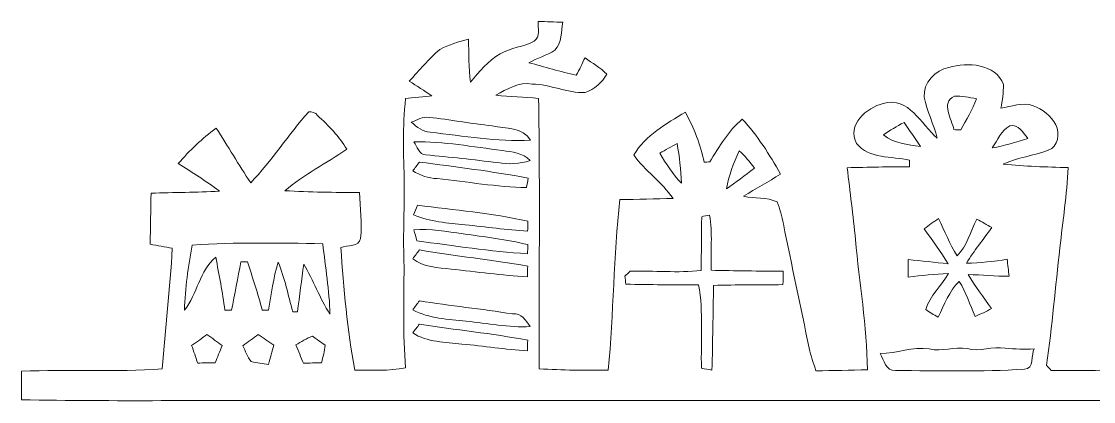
# Model space of a CAD drawing. Header units: centimetres. Extents: x -16.3 to 16.3, y -2.9 to 2.9.
# Drawn here: x -16.34 to 0, y -2.9 to 2.89 of the extents above; entities that cross this region are included whole.
import ezdxf

# ---------------------------------------------------------------- set-up
doc = ezdxf.new("R2010")
doc.units = ezdxf.units.CM
doc.header["$MEASUREMENT"] = 0
doc.layers.add('Layer 1', color=7, linetype='Continuous')

msp = doc.modelspace()

# ---------------------------------------------------------------- linework, layer by layer
at = {"layer": 'Layer 1', "color": 251, "lineweight": 9}
for points, knots in [([(-8.46419, 2.89148), (-8.33966, 2.88689), (-8.21478, 2.88371), (-8.0899, 2.87948), (-8.0899, 2.87948), (-8.11741, 2.73872), (-8.10013, 2.56304), (-8.21231, 2.45297), (-8.21231, 2.45297), (-8.33684, 2.37536), (-8.4783, 2.32844), (-8.60848, 2.26177), (-8.60848, 2.26177), (-8.36718, 2.19827), (-8.12835, 2.12489), (-7.88423, 2.07162), (-7.88423, 2.07162), (-7.83801, 2.15946), (-7.79356, 2.24801), (-7.75193, 2.33797), (-7.75193, 2.33797), (-7.64363, 2.25224), (-7.51663, 2.18945), (-7.42032, 2.08961), (-7.42032, 2.08961), (-7.493, 1.96226), (-7.60553, 1.85149), (-7.74841, 1.80774), (-7.74841, 1.80774), (-8.02604, 1.79716), (-8.28075, 1.93227), (-8.55662, 1.93686), (-8.55662, 1.93686), (-8.76264, 1.97531), (-8.94115, 1.85995), (-9.11119, 1.76541), (-9.11119, 1.76541), (-8.89458, 1.74777), (-8.67727, 1.73401), (-8.46031, 1.71884), (-8.46031, 1.71884), (-8.43456, 0.34442), (-8.45643, -1.03035), (-8.44832, -2.40478), (-8.44832, -2.40478), (-8.09942, -2.42665), (-7.74947, -2.43124), (-7.39986, -2.42489), (-7.39986, -2.42489), (-7.31096, -1.56023), (-7.32049, -0.68851), (-7.21924, 0.17509), (-7.21924, 0.17509), (-6.94937, 0.17967), (-6.67949, 0.18355), (-6.40962, 0.19308), (-6.40962, 0.19308), (-6.5786, 0.44179), (-6.83718, 0.61253), (-7.00969, 0.8556), (-7.00969, 0.8556), (-6.83118, 1.15652), (-6.51122, 1.33079), (-6.22158, 1.50859), (-6.22158, 1.50859), (-6.09176, 1.2687), (-5.99298, 1.01293), (-5.93548, 0.74588), (-5.93548, 0.74588), (-5.91396, 0.74694), (-5.87128, 0.74906), (-5.84976, 0.75012), (-5.84976, 0.75012), (-5.70618, 0.98189), (-5.56648, 1.22495), (-5.35481, 1.4017), (-5.35481, 1.4017), (-5.12268, 1.15052), (-4.93853, 0.86053), (-4.77061, 0.5635), (-4.77061, 0.5635), (-4.95652, 0.44743), (-5.14985, 0.34407), (-5.33364, 0.22483), (-5.33364, 0.22483), (-5.16819, 0.18638), (-4.97945, 0.21707), (-4.82353, 0.1391), (-4.82353, 0.1391), (-4.77661, 0.03327), (-4.75509, -0.08315), (-4.72792, -0.19568), (-4.72792, -0.19568), (-4.59916, -0.82786), (-4.46581, -1.45933), (-4.33422, -2.09116), (-4.33422, -2.09116), (-4.30812, -2.20828), (-4.27178, -2.32293), (-4.23086, -2.43582), (-4.23086, -2.43582), (-3.96945, -2.43159), (-3.70769, -2.42735), (-3.44628, -2.4203), (-3.44628, -2.4203), (-3.45545, -1.75425), (-3.56834, -1.09668), (-3.62973, -0.43487), (-3.62973, -0.43487), (-3.66253, -0.06868), (-3.71404, 0.29503), (-3.7539, 0.66016), (-3.7539, 0.66016), (-3.43746, 0.67039), (-3.12067, 0.67392), (-2.80387, 0.67603), (-2.80387, 0.67603), (-2.80458, 0.70073), (-2.80634, 0.75012), (-2.8074, 0.77481), (-2.8074, 0.77481), (-3.0734, 0.84254), (-3.42688, 0.78645), (-3.61138, 1.03093), (-3.61138, 1.03093), (-3.77225, 1.30962), (-3.45616, 1.58267), (-3.20498, 1.64017), (-3.20498, 1.64017), (-2.81657, 1.75553), (-2.62607, 1.31632), (-2.38301, 1.11242), (-2.38301, 1.11242), (-2.43381, 1.3262), (-2.54423, 1.52164), (-2.58092, 1.73825), (-2.58092, 1.73825), (-2.60032, 1.95767), (-2.41123, 2.14711), (-2.20521, 2.18874), (-2.20521, 2.18874), (-1.92546, 2.26988), (-1.49119, 2.25506), (-1.37512, 1.93051), (-1.37512, 1.93051), (-1.3716, 1.8081), (-1.38994, 1.68639), (-1.41463, 1.5668), (-1.41463, 1.5668), (-1.25271, 1.5922), (-1.08373, 1.66487), (-0.92145, 1.60701), (-0.92145, 1.60701), (-0.77681, 1.55586), (-0.6484, 1.45108), (-0.57608, 1.31527), (-0.57608, 1.31527), (-0.5147, 1.18791), (-0.53516, 0.97871), (-0.69003, 0.92791), (-0.69003, 0.92791), (-0.91475, 0.84537), (-1.1564, 0.81679), (-1.37548, 0.71625), (-1.37548, 0.71625), (-1.04775, 0.67885), (-0.71755, 0.6725), (-0.3877, 0.66298), (-0.3877, 0.66298), (-0.40322, 0.2527), (-0.47342, -0.15264), (-0.51188, -0.56116), (-0.51188, -0.56116), (-0.58455, -1.15735), (-0.62759, -1.75708), (-0.71931, -2.3508), (-0.71931, -2.3508), (-0.69462, -2.37655), (-0.66957, -2.40266), (-0.64417, -2.42877), (-0.64417, -2.42877), (-0.24659, -2.43088), (0.1524, -2.43617), (0.54963, -2.4076), (0.54963, -2.4076), (0.59338, -1.79059), (0.66781, -1.17605), (0.70485, -0.55869), (0.70485, -0.55869), (0.59197, -0.54105), (0.47908, -0.52694), (0.36725, -0.50542), (0.36725, -0.50542), (0.36972, -0.24578), (0.3736, 0.01316), (0.37995, 0.27245), (0.37995, 0.27245), (0.72708, 0.28374), (1.07457, 0.28445), (1.4217, 0.30315), (1.4217, 0.30315), (1.22838, 0.45731), (1.01212, 0.57796), (0.79834, 0.70073), (0.79834, 0.70073), (0.96274, 0.91275), (1.15147, 1.11065), (1.37266, 1.26411), (1.37266, 1.26411), (1.54023, 1.00165), (1.70286, 0.736), (1.85985, 0.46683), (1.85985, 0.46683), (1.88348, 0.46613), (1.9304, 0.46437), (1.95369, 0.46366), (1.95369, 0.46366), (2.22639, 0.8175), (2.49238, 1.17733), (2.78377, 1.51564), (2.78377, 1.51564), (2.927, 1.50012), (3.00814, 1.35054), (3.1108, 1.26129), (3.1108, 1.26129), (3.19053, 1.15934), (3.3334, 1.07785), (3.33058, 0.93391), (3.33058, 0.93391), (3.04024, 0.70813), (2.69664, 0.55573), (2.42182, 0.30773), (2.42182, 0.30773), (2.79894, 0.28798), (3.17712, 0.2841), (3.55495, 0.28268), (3.55495, 0.28268), (3.56553, 0.05091), (3.60116, -0.18404), (3.57329, -0.41582), (3.57329, -0.41582), (3.55459, -0.55128), (3.37221, -0.51248), (3.27167, -0.55657), (3.27167, -0.55657), (3.31612, -1.18593), (3.36268, -1.82022), (3.49286, -2.43864), (3.49286, -2.43864), (3.74474, -2.43018), (3.99839, -2.43335), (4.24992, -2.40866), (4.24992, -2.40866), (4.22311, -1.25895), (4.24815, -0.1089), (4.23651, 1.0408), (4.23651, 1.0408), (4.23263, 1.26517), (4.24216, 1.48883), (4.2598, 1.71214), (4.2598, 1.71214), (4.38186, 1.72625), (4.50709, 1.73754), (4.62986, 1.75342), (4.62986, 1.75342), (4.53002, 1.83667), (4.42172, 1.90899), (4.31765, 1.98695), (4.31765, 1.98695), (4.45982, 2.14782), (4.60234, 2.30975), (4.76145, 2.45438), (4.76145, 2.45438), (4.89268, 2.5521), (5.05672, 2.58809), (5.21088, 2.63289), (5.21088, 2.63289), (5.22535, 2.41452), (5.23523, 2.19545), (5.24475, 1.97602), (5.24475, 1.97602), (5.35835, 2.09631), (5.46559, 2.22402), (5.59365, 2.32985), (5.59365, 2.32985), (5.77498, 2.45474), (6.0004, 2.48508), (6.19655, 2.57927), (6.19655, 2.57927), (6.30026, 2.641), (6.2738, 2.7807), (6.28474, 2.88266), (6.28474, 2.88266), (6.40715, 2.86572), (6.53027, 2.86572), (6.65339, 2.87278), (6.65339, 2.87278), (6.62764, 2.73061), (6.64775, 2.53447), (6.51405, 2.43604), (6.51405, 2.43604), (6.38705, 2.3609), (6.24135, 2.32562), (6.11012, 2.2593), (6.11012, 2.2593), (6.36235, 2.20391), (6.61, 2.12807), (6.86224, 2.07268), (6.86224, 2.07268), (6.90633, 2.15629), (6.94867, 2.24095), (6.98853, 2.32703), (6.98853, 2.32703), (7.09895, 2.24871), (7.21572, 2.18063), (7.33778, 2.12207), (7.33778, 2.12207), (7.26123, 2.00847), (7.1882, 1.87618), (7.05662, 1.81974), (7.05662, 1.81974), (6.75817, 1.75906), (6.48547, 1.94003), (6.18949, 1.93474), (6.18949, 1.93474), (5.98276, 1.97637), (5.8039, 1.85925), (5.63422, 1.76435), (5.63422, 1.76435), (5.84553, 1.74883), (6.05826, 1.73683), (6.27063, 1.7259), (6.27063, 1.7259), (6.32425, 0.39981), (6.29532, -0.92875), (6.28121, -2.25555), (6.28121, -2.25555), (6.28474, -2.30882), (6.29709, -2.36174), (6.31684, -2.41183), (6.31684, -2.41183), (6.66221, -2.44711), (7.01146, -2.43441), (7.35754, -2.4076), (7.35754, -2.4076), (7.40693, -1.54964), (7.45455, -0.69169), (7.50747, 0.16556), (7.50747, 0.16556), (7.78334, 0.17615), (8.05957, 0.18285), (8.33579, 0.19449), (8.33579, 0.19449), (8.16152, 0.43826), (7.9121, 0.61641), (7.73536, 0.85595), (7.73536, 0.85595), (7.9181, 1.14452), (8.21549, 1.33537), (8.50195, 1.50965), (8.50195, 1.50965), (8.65505, 1.27787), (8.75665, 1.01823), (8.81028, 0.74623), (8.81028, 0.74623), (8.83215, 0.74694), (8.87554, 0.7487), (8.89741, 0.74941), (8.89741, 0.74941), (9.01348, 0.93744), (9.11931, 1.13605), (9.2703, 1.29904), (9.2703, 1.29904), (9.32216, 1.3643), (9.44281, 1.36395), (9.4922, 1.2941), (9.4922, 1.2941), (9.68375, 1.07255), (9.82698, 0.81573), (9.97444, 0.56385), (9.97444, 0.56385), (9.78959, 0.44708), (9.59838, 0.34054), (9.41741, 0.21813), (9.41741, 0.21813), (9.56769, 0.18955), (9.73808, 0.23012), (9.88307, 0.16697), (9.88307, 0.16697), (9.97056, 0.10841), (9.96527, -0.01259), (9.99632, -0.10678), (9.99632, -0.10678), (10.09015, -0.58444), (10.1974, -1.05999), (10.29582, -1.5373), (10.29582, -1.5373), (10.36426, -1.83751), (10.40589, -2.14619), (10.51278, -2.43653), (10.51278, -2.43653), (10.77525, -2.43194), (11.03807, -2.42771), (11.30159, -2.42065), (11.30159, -2.42065), (11.30865, -2.08481), (11.25714, -1.75214), (11.22504, -1.41912), (11.22504, -1.41912), (11.14567, -0.72802), (11.07546, -0.03587), (10.99256, 0.65451), (10.99256, 0.65451), (11.3277, 0.67109), (11.66495, 0.67709), (11.99833, 0.72366), (11.99833, 0.72366), (11.70164, 0.85454), (11.30971, 0.78045), (11.10122, 1.07361), (11.10122, 1.07361), (11.02396, 1.42674), (11.44059, 1.70755), (11.75985, 1.65781), (11.75985, 1.65781), (12.03396, 1.56856), (12.14332, 1.27434), (12.3631, 1.1096), (12.3631, 1.1096), (12.30525, 1.38406), (12.10769, 1.64688), (12.19518, 1.9351), (12.19518, 1.9351), (12.45694, 2.3362), (13.09194, 2.31222), (13.40485, 1.97919), (13.40485, 1.97919), (13.38404, 1.83843), (13.35758, 1.69803), (13.32336, 1.55974), (13.32336, 1.55974), (13.46694, 1.59819), (13.61899, 1.67616), (13.76857, 1.61901), (13.76857, 1.61901), (13.9887, 1.54281), (14.23177, 1.36183), (14.20002, 1.09619), (14.20002, 1.09619), (14.20883, 1.01082), (14.11958, 0.96037), (14.05573, 0.92756), (14.05573, 0.92756), (13.83418, 0.83549), (13.59288, 0.80727), (13.37063, 0.71731), (13.37063, 0.71731), (13.6966, 0.67885), (14.02539, 0.6725), (14.35383, 0.66298), (14.35383, 0.66298), (14.2748, -0.3442), (14.14287, -1.34785), (14.02751, -2.35151), (14.02751, -2.35151), (14.05185, -2.3762), (14.07654, -2.40125), (14.10159, -2.42665), (14.10159, -2.42665), (14.84736, -2.43653), (15.59349, -2.42242), (16.33961, -2.43864), (16.33961, -2.43864), (16.33997, -2.58434), (16.34208, -2.73145), (16.34243, -2.8782), (16.34243, -2.8782), (12.51197, -2.90466), (8.68116, -2.88208), (4.8507, -2.88949), (4.8507, -2.88949), (-0.79375, -2.88949), (-6.43819, -2.88949), (-12.08263, -2.88949), (-12.08263, -2.88949), (-13.50186, -2.88314), (-14.92108, -2.90325), (-16.33996, -2.87856), (-16.33996, -2.87856), (-16.34137, -2.73215), (-16.34243, -2.58716), (-16.34243, -2.44182), (-16.34243, -2.44182), (-15.62735, -2.4143), (-14.9105, -2.45664), (-14.19648, -2.40795), (-14.19648, -2.40795), (-14.15097, -1.79341), (-14.07442, -1.18099), (-14.04337, -0.5661), (-14.04337, -0.5661), (-14.1552, -0.54564), (-14.26774, -0.52765), (-14.37887, -0.50366), (-14.37887, -0.50366), (-14.37604, -0.24472), (-14.37216, 0.01387), (-14.36617, 0.27245), (-14.36617, 0.27245), (-14.01938, 0.28374), (-13.6719, 0.28445), (-13.32547, 0.30244), (-13.32547, 0.30244), (-13.52303, 0.45907), (-13.7414, 0.58607), (-13.95236, 0.72366), (-13.95236, 0.72366), (-13.77985, 0.92333), (-13.58688, 1.10748), (-13.37451, 1.26411), (-13.37451, 1.26411), (-13.19494, 0.98895), (-13.02878, 0.70496), (-12.84746, 0.4312), (-12.84746, 0.4312), (-12.5229, 0.76775), (-12.27349, 1.16675), (-11.96304, 1.51494), (-11.96304, 1.51494), (-11.90907, 1.52023), (-11.86427, 1.50083), (-11.82863, 1.45743), (-11.82863, 1.45743), (-11.66142, 1.30468), (-11.49914, 1.13993), (-11.38449, 0.94273), (-11.38449, 0.94273), (-11.69705, 0.73001), (-12.03748, 0.55468), (-12.32817, 0.31091), (-12.32817, 0.31091), (-11.94964, 0.28833), (-11.5704, 0.28374), (-11.19117, 0.28233), (-11.19117, 0.28233), (-11.18023, 0.05056), (-11.1446, -0.18404), (-11.17282, -0.41582), (-11.17282, -0.41582), (-11.19152, -0.55128), (-11.37355, -0.51248), (-11.47445, -0.55657), (-11.47445, -0.55657), (-11.42894, -1.18134), (-11.37778, -1.80894), (-11.2596, -2.42524), (-11.2596, -2.42524), (-11.00278, -2.42136), (-10.74102, -2.44323), (-10.48737, -2.38996), (-10.48737, -2.38996), (-10.52724, -1.87526), (-10.51454, -1.35914), (-10.50889, -0.84374), (-10.50889, -0.84374), (-10.52794, -0.42005), (-10.50678, 0.00364), (-10.50642, 0.42732), (-10.50642, 0.42732), (-10.51701, 0.8563), (-10.53817, 1.28704), (-10.48632, 1.71461), (-10.48632, 1.71461), (-10.38648, 1.72555), (-10.18681, 1.74812), (-10.08732, 1.75906), (-10.08732, 1.75906), (-10.20092, 1.83455), (-10.31839, 1.90405), (-10.43058, 1.98201), (-10.43058, 1.98201), (-10.27712, 2.14535), (-10.13424, 2.32139), (-9.96279, 2.46603), (-9.96279, 2.46603), (-9.82627, 2.53729), (-9.6774, 2.58315), (-9.52923, 2.62336), (-9.52923, 2.62336), (-9.51865, 2.40464), (-9.52852, 2.1838), (-9.49818, 1.96614), (-9.49818, 1.96614), (-9.36166, 2.12454), (-9.23148, 2.29352), (-9.04487, 2.39688), (-9.04487, 2.39688), (-8.88682, 2.49531), (-8.68927, 2.49989), (-8.52805, 2.59056), (-8.52805, 2.59056), (-8.43103, 2.65758), (-8.47231, 2.79199), (-8.46419, 2.89148), (-8.46419, 2.89148), (-8.46419, 2.89148), (-8.46419, 2.89148), (-8.46419, 2.89148)], [0, 0, 0, 0, 0.00653595, 0.00653595, 0.00653595, 0.00653595, 0.0130719, 0.0130719, 0.0130719, 0.0130719, 0.01960784, 0.01960784, 0.01960784, 0.01960784, 0.02614379, 0.02614379, 0.02614379, 0.02614379, 0.03267974, 0.03267974, 0.03267974, 0.03267974, 0.03921569, 0.03921569, 0.03921569, 0.03921569, 0.04575163, 0.04575163, 0.04575163, 0.04575163, 0.05228758, 0.05228758, 0.05228758, 0.05228758, 0.05882353, 0.05882353, 0.05882353, 0.05882353, 0.06535948, 0.06535948, 0.06535948, 0.06535948, 0.07189542, 0.07189542, 0.07189542, 0.07189542, 0.07843137, 0.07843137, 0.07843137, 0.07843137, 0.08496732, 0.08496732, 0.08496732, 0.08496732, 0.09150327, 0.09150327, 0.09150327, 0.09150327, 0.09803922, 0.09803922, 0.09803922, 0.09803922, 0.10457516, 0.10457516, 0.10457516, 0.10457516, 0.11111111, 0.11111111, 0.11111111, 0.11111111, 0.11764706, 0.11764706, 0.11764706, 0.11764706, 0.12418301, 0.12418301, 0.12418301, 0.12418301, 0.13071895, 0.13071895, 0.13071895, 0.13071895, 0.1372549, 0.1372549, 0.1372549, 0.1372549, 0.14379085, 0.14379085, 0.14379085, 0.14379085, 0.1503268, 0.1503268, 0.1503268, 0.1503268, 0.15686275, 0.15686275, 0.15686275, 0.15686275, 0.16339869, 0.16339869, 0.16339869, 0.16339869, 0.16993464, 0.16993464, 0.16993464, 0.16993464, 0.17647059, 0.17647059, 0.17647059, 0.17647059, 0.18300654, 0.18300654, 0.18300654, 0.18300654, 0.18954248, 0.18954248, 0.18954248, 0.18954248, 0.19607843, 0.19607843, 0.19607843, 0.19607843, 0.20261438, 0.20261438, 0.20261438, 0.20261438, 0.20915033, 0.20915033, 0.20915033, 0.20915033, 0.21568627, 0.21568627, 0.21568627, 0.21568627, 0.22222222, 0.22222222, 0.22222222, 0.22222222, 0.22875817, 0.22875817, 0.22875817, 0.22875817, 0.23529412, 0.23529412, 0.23529412, 0.23529412, 0.24183007, 0.24183007, 0.24183007, 0.24183007, 0.24836601, 0.24836601, 0.24836601, 0.24836601, 0.25490196, 0.25490196, 0.25490196, 0.25490196, 0.26143791, 0.26143791, 0.26143791, 0.26143791, 0.26797386, 0.26797386, 0.26797386, 0.26797386, 0.2745098, 0.2745098, 0.2745098, 0.2745098, 0.28104575, 0.28104575, 0.28104575, 0.28104575, 0.2875817, 0.2875817, 0.2875817, 0.2875817, 0.29411765, 0.29411765, 0.29411765, 0.29411765, 0.30065359, 0.30065359, 0.30065359, 0.30065359, 0.30718954, 0.30718954, 0.30718954, 0.30718954, 0.31372549, 0.31372549, 0.31372549, 0.31372549, 0.32026144, 0.32026144, 0.32026144, 0.32026144, 0.32679739, 0.32679739, 0.32679739, 0.32679739, 0.33333333, 0.33333333, 0.33333333, 0.33333333, 0.33986928, 0.33986928, 0.33986928, 0.33986928, 0.34640523, 0.34640523, 0.34640523, 0.34640523, 0.35294118, 0.35294118, 0.35294118, 0.35294118, 0.35947712, 0.35947712, 0.35947712, 0.35947712, 0.36601307, 0.36601307, 0.36601307, 0.36601307, 0.37254902, 0.37254902, 0.37254902, 0.37254902, 0.37908497, 0.37908497, 0.37908497, 0.37908497, 0.38562092, 0.38562092, 0.38562092, 0.38562092, 0.39215686, 0.39215686, 0.39215686, 0.39215686, 0.39869281, 0.39869281, 0.39869281, 0.39869281, 0.40522876, 0.40522876, 0.40522876, 0.40522876, 0.41176471, 0.41176471, 0.41176471, 0.41176471, 0.41830065, 0.41830065, 0.41830065, 0.41830065, 0.4248366, 0.4248366, 0.4248366, 0.4248366, 0.43137255, 0.43137255, 0.43137255, 0.43137255, 0.4379085, 0.4379085, 0.4379085, 0.4379085, 0.44444444, 0.44444444, 0.44444444, 0.44444444, 0.45098039, 0.45098039, 0.45098039, 0.45098039, 0.45751634, 0.45751634, 0.45751634, 0.45751634, 0.46405229, 0.46405229, 0.46405229, 0.46405229, 0.47058824, 0.47058824, 0.47058824, 0.47058824, 0.47712418, 0.47712418, 0.47712418, 0.47712418, 0.48366013, 0.48366013, 0.48366013, 0.48366013, 0.49019608, 0.49019608, 0.49019608, 0.49019608, 0.49673203, 0.49673203, 0.49673203, 0.49673203, 0.50326797, 0.50326797, 0.50326797, 0.50326797, 0.50980392, 0.50980392, 0.50980392, 0.50980392, 0.51633987, 0.51633987, 0.51633987, 0.51633987, 0.52287582, 0.52287582, 0.52287582, 0.52287582, 0.52941176, 0.52941176, 0.52941176, 0.52941176, 0.53594771, 0.53594771, 0.53594771, 0.53594771, 0.54248366, 0.54248366, 0.54248366, 0.54248366, 0.54901961, 0.54901961, 0.54901961, 0.54901961, 0.55555556, 0.55555556, 0.55555556, 0.55555556, 0.5620915, 0.5620915, 0.5620915, 0.5620915, 0.56862745, 0.56862745, 0.56862745, 0.56862745, 0.5751634, 0.5751634, 0.5751634, 0.5751634, 0.58169935, 0.58169935, 0.58169935, 0.58169935, 0.58823529, 0.58823529, 0.58823529, 0.58823529, 0.59477124, 0.59477124, 0.59477124, 0.59477124, 0.60130719, 0.60130719, 0.60130719, 0.60130719, 0.60784314, 0.60784314, 0.60784314, 0.60784314, 0.61437908, 0.61437908, 0.61437908, 0.61437908, 0.62091503, 0.62091503, 0.62091503, 0.62091503, 0.62745098, 0.62745098, 0.62745098, 0.62745098, 0.63398693, 0.63398693, 0.63398693, 0.63398693, 0.64052288, 0.64052288, 0.64052288, 0.64052288, 0.64705882, 0.64705882, 0.64705882, 0.64705882, 0.65359477, 0.65359477, 0.65359477, 0.65359477, 0.66013072, 0.66013072, 0.66013072, 0.66013072, 0.66666667, 0.66666667, 0.66666667, 0.66666667, 0.67320261, 0.67320261, 0.67320261, 0.67320261, 0.67973856, 0.67973856, 0.67973856, 0.67973856, 0.68627451, 0.68627451, 0.68627451, 0.68627451, 0.69281046, 0.69281046, 0.69281046, 0.69281046, 0.69934641, 0.69934641, 0.69934641, 0.69934641, 0.70588235, 0.70588235, 0.70588235, 0.70588235, 0.7124183, 0.7124183, 0.7124183, 0.7124183, 0.71895425, 0.71895425, 0.71895425, 0.71895425, 0.7254902, 0.7254902, 0.7254902, 0.7254902, 0.73202614, 0.73202614, 0.73202614, 0.73202614, 0.73856209, 0.73856209, 0.73856209, 0.73856209, 0.74509804, 0.74509804, 0.74509804, 0.74509804, 0.75163399, 0.75163399, 0.75163399, 0.75163399, 0.75816993, 0.75816993, 0.75816993, 0.75816993, 0.76470588, 0.76470588, 0.76470588, 0.76470588, 0.77124183, 0.77124183, 0.77124183, 0.77124183, 0.77777778, 0.77777778, 0.77777778, 0.77777778, 0.78431373, 0.78431373, 0.78431373, 0.78431373, 0.79084967, 0.79084967, 0.79084967, 0.79084967, 0.79738562, 0.79738562, 0.79738562, 0.79738562, 0.80392157, 0.80392157, 0.80392157, 0.80392157, 0.81045752, 0.81045752, 0.81045752, 0.81045752, 0.81699346, 0.81699346, 0.81699346, 0.81699346, 0.82352941, 0.82352941, 0.82352941, 0.82352941, 0.83006536, 0.83006536, 0.83006536, 0.83006536, 0.83660131, 0.83660131, 0.83660131, 0.83660131, 0.84313725, 0.84313725, 0.84313725, 0.84313725, 0.8496732, 0.8496732, 0.8496732, 0.8496732, 0.85620915, 0.85620915, 0.85620915, 0.85620915, 0.8627451, 0.8627451, 0.8627451, 0.8627451, 0.86928105, 0.86928105, 0.86928105, 0.86928105, 0.87581699, 0.87581699, 0.87581699, 0.87581699, 0.88235294, 0.88235294, 0.88235294, 0.88235294, 0.88888889, 0.88888889, 0.88888889, 0.88888889, 0.89542484, 0.89542484, 0.89542484, 0.89542484, 0.90196078, 0.90196078, 0.90196078, 0.90196078, 0.90849673, 0.90849673, 0.90849673, 0.90849673, 0.91503268, 0.91503268, 0.91503268, 0.91503268, 0.92156863, 0.92156863, 0.92156863, 0.92156863, 0.92810458, 0.92810458, 0.92810458, 0.92810458, 0.93464052, 0.93464052, 0.93464052, 0.93464052, 0.94117647, 0.94117647, 0.94117647, 0.94117647, 0.94771242, 0.94771242, 0.94771242, 0.94771242, 0.95424837, 0.95424837, 0.95424837, 0.95424837, 0.96078431, 0.96078431, 0.96078431, 0.96078431, 0.96732026, 0.96732026, 0.96732026, 0.96732026, 0.97385621, 0.97385621, 0.97385621, 0.97385621, 0.98039216, 0.98039216, 0.98039216, 0.98039216, 0.9869281, 0.9869281, 0.9869281, 0.9869281, 1, 1, 1, 1]), ([(-2.1216, 1.75412), (-2.33468, 1.64899), (-2.16182, 1.40522), (-2.1276, 1.24224), (-2.1276, 1.24224), (-2.1022, 1.24048), (-2.05105, 1.23765), (-2.02565, 1.23624), (-2.02565, 1.23624), (-1.94063, 1.39182), (-1.8482, 1.54422), (-1.78576, 1.71073), (-1.78576, 1.71073), (-1.89582, 1.73507), (-2.00871, 1.75412), (-2.1216, 1.75412), (-2.1216, 1.75412), (-2.1216, 1.75412), (-2.1216, 1.75412), (-2.1216, 1.75412)], [0, 0, 0, 0, 0.16666667, 0.16666667, 0.16666667, 0.16666667, 0.33333333, 0.33333333, 0.33333333, 0.33333333, 0.5, 0.5, 0.5, 0.5, 0.66666667, 0.66666667, 0.66666667, 0.66666667, 1, 1, 1, 1]), ([(-10.39953, 1.35372), (-10.31451, 1.28528), (-10.22597, 1.20626), (-10.11061, 1.20132), (-10.11061, 1.20132), (-9.60225, 1.14805), (-9.09531, 1.0528), (-8.58237, 1.07996), (-8.58237, 1.07996), (-8.70197, 1.28316), (-8.96478, 1.25847), (-9.16552, 1.29868), (-9.16552, 1.29868), (-9.48795, 1.3329), (-9.80687, 1.39429), (-10.1293, 1.42921), (-10.1293, 1.42921), (-10.22632, 1.44438), (-10.31416, 1.39076), (-10.39953, 1.35372), (-10.39953, 1.35372), (-10.39953, 1.35372), (-10.39953, 1.35372), (-10.39953, 1.35372)], [0, 0, 0, 0, 0.14285714, 0.14285714, 0.14285714, 0.14285714, 0.28571429, 0.28571429, 0.28571429, 0.28571429, 0.42857143, 0.42857143, 0.42857143, 0.42857143, 0.57142857, 0.57142857, 0.57142857, 0.57142857, 0.71428571, 0.71428571, 0.71428571, 0.71428571, 1, 1, 1, 1]), ([(-3.20287, 1.16004), (-3.04447, 1.03057), (-2.83386, 1.01682), (-2.64018, 0.98365), (-2.64018, 0.98365), (-2.71568, 1.10995), (-2.80423, 1.22848), (-2.88925, 1.34807), (-2.88925, 1.34807), (-3.00002, 1.29586), (-3.10409, 1.23166), (-3.20287, 1.16004), (-3.20287, 1.16004), (-3.20287, 1.16004), (-3.20287, 1.16004), (-3.20287, 1.16004)], [0, 0, 0, 0, 0.2, 0.2, 0.2, 0.2, 0.4, 0.4, 0.4, 0.4, 0.6, 0.6, 0.6, 0.6, 1, 1, 1, 1]), ([(-1.27705, 1.29974), (-1.40934, 1.23483), (-1.46191, 1.0782), (-1.54305, 0.96249), (-1.54305, 0.96249), (-1.35854, 0.99318), (-1.1811, 1.05315), (-1.00224, 1.10677), (-1.00224, 1.10677), (-1.07032, 1.19038), (-1.14864, 1.33396), (-1.27705, 1.29974), (-1.27705, 1.29974), (-1.27705, 1.29974), (-1.27705, 1.29974), (-1.27705, 1.29974)], [0, 0, 0, 0, 0.2, 0.2, 0.2, 0.2, 0.4, 0.4, 0.4, 0.4, 0.6, 0.6, 0.6, 0.6, 1, 1, 1, 1]), ([(-10.35967, 1.05562), (-10.30957, 0.98542), (-10.28312, 0.86018), (-10.17869, 0.85771), (-10.17869, 0.85771), (-9.81322, 0.82314), (-9.44844, 0.78292), (-9.08367, 0.73847), (-9.08367, 0.73847), (-8.91963, 0.70778), (-8.74853, 0.71801), (-8.58943, 0.76952), (-8.58943, 0.76952), (-8.69703, 0.88876), (-8.86248, 0.90005), (-9.01135, 0.92403), (-9.01135, 0.92403), (-9.46008, 0.9766), (-9.906, 1.06585), (-10.35967, 1.05562), (-10.35967, 1.05562), (-10.35967, 1.05562), (-10.35967, 1.05562), (-10.35967, 1.05562)], [0, 0, 0, 0, 0.14285714, 0.14285714, 0.14285714, 0.14285714, 0.28571429, 0.28571429, 0.28571429, 0.28571429, 0.42857143, 0.42857143, 0.42857143, 0.42857143, 0.57142857, 0.57142857, 0.57142857, 0.57142857, 0.71428571, 0.71428571, 0.71428571, 0.71428571, 1, 1, 1, 1]), ([(-6.61352, 0.8817), (-6.51615, 0.72083), (-6.41173, 0.56208), (-6.28262, 0.4245), (-6.28262, 0.4245), (-6.28755, 0.6277), (-6.31295, 0.82949), (-6.34753, 1.02916), (-6.34753, 1.02916), (-6.43784, 0.98295), (-6.52603, 0.93285), (-6.61352, 0.8817), (-6.61352, 0.8817), (-6.61352, 0.8817), (-6.61352, 0.8817), (-6.61352, 0.8817)], [0, 0, 0, 0, 0.2, 0.2, 0.2, 0.2, 0.4, 0.4, 0.4, 0.4, 0.6, 0.6, 0.6, 0.6, 1, 1, 1, 1]), ([(-5.40102, 0.91733), (-5.48957, 0.73318), (-5.55907, 0.53951), (-5.59646, 0.33807), (-5.59646, 0.33807), (-5.45112, 0.43897), (-5.31177, 0.54762), (-5.16995, 0.65345), (-5.16995, 0.65345), (-5.23663, 0.74976), (-5.31353, 0.83902), (-5.40102, 0.91733), (-5.40102, 0.91733), (-5.40102, 0.91733), (-5.40102, 0.91733), (-5.40102, 0.91733)], [0, 0, 0, 0, 0.2, 0.2, 0.2, 0.2, 0.4, 0.4, 0.4, 0.4, 0.6, 0.6, 0.6, 0.6, 1, 1, 1, 1]), ([(-10.27677, 0.74765), (-10.31063, 0.70214), (-10.3445, 0.65698), (-10.37837, 0.61112), (-10.37837, 0.61112), (-10.26371, 0.5455), (-10.13918, 0.49576), (-10.00336, 0.49647), (-10.00336, 0.49647), (-9.55004, 0.45025), (-9.09919, 0.36347), (-8.64199, 0.35994), (-8.64199, 0.35994), (-8.63423, 0.40827), (-8.62647, 0.4559), (-8.61836, 0.50388), (-8.61836, 0.50388), (-9.16798, 0.60477), (-9.7229, 0.67462), (-10.27677, 0.74765), (-10.27677, 0.74765), (-10.27677, 0.74765), (-10.27677, 0.74765), (-10.27677, 0.74765)], [0, 0, 0, 0, 0.14285714, 0.14285714, 0.14285714, 0.14285714, 0.28571429, 0.28571429, 0.28571429, 0.28571429, 0.42857143, 0.42857143, 0.42857143, 0.42857143, 0.57142857, 0.57142857, 0.57142857, 0.57142857, 0.71428571, 0.71428571, 0.71428571, 0.71428571, 1, 1, 1, 1]), ([(-10.3064, 0.0883), (-10.32545, 0.03927), (-10.3445, -0.00977), (-10.3639, -0.0588), (-10.3639, -0.0588), (-10.1166, -0.16464), (-9.84355, -0.17981), (-9.57968, -0.2105), (-9.57968, -0.2105), (-9.26218, -0.24049), (-8.94573, -0.28882), (-8.62647, -0.30399), (-8.62647, -0.30399), (-8.62577, -0.26694), (-8.62365, -0.19251), (-8.62259, -0.15547), (-8.62259, -0.15547), (-9.17645, -0.03164), (-9.74407, 0.01845), (-10.3064, 0.0883), (-10.3064, 0.0883), (-10.3064, 0.0883), (-10.3064, 0.0883), (-10.3064, 0.0883)], [0, 0, 0, 0, 0.14285714, 0.14285714, 0.14285714, 0.14285714, 0.28571429, 0.28571429, 0.28571429, 0.28571429, 0.42857143, 0.42857143, 0.42857143, 0.42857143, 0.57142857, 0.57142857, 0.57142857, 0.57142857, 0.71428571, 0.71428571, 0.71428571, 0.71428571, 1, 1, 1, 1]), ([(-5.97252, -0.08562), (-5.97746, -0.35867), (-5.97852, -0.63207), (-5.97993, -0.90547), (-5.97993, -0.90547), (-6.33977, -0.94675), (-6.70348, -0.90547), (-7.06437, -0.91852), (-7.06437, -0.91852), (-7.09083, -0.94322), (-7.11693, -0.96756), (-7.14269, -0.99261), (-7.14269, -0.99261), (-7.13881, -1.03282), (-7.13422, -1.07339), (-7.12963, -1.11432), (-7.12963, -1.11432), (-6.76028, -1.12384), (-6.39021, -1.1249), (-6.02015, -1.12419), (-6.02015, -1.12419), (-5.9436, -1.54329), (-5.98981, -1.97403), (-5.97605, -2.39772), (-5.97605, -2.39772), (-5.92349, -2.40654), (-5.87057, -2.41536), (-5.81765, -2.42383), (-5.81765, -2.42383), (-5.80354, -1.99379), (-5.80284, -1.5634), (-5.79084, -1.13337), (-5.79084, -1.13337), (-5.43877, -1.12314), (-5.08635, -1.12525), (-4.73392, -1.12172), (-4.73392, -1.12172), (-4.73286, -1.05399), (-4.73286, -0.98626), (-4.73357, -0.91852), (-4.73357, -0.91852), (-5.09905, -0.91464), (-5.46417, -0.91253), (-5.82894, -0.90194), (-5.82894, -0.90194), (-5.83847, -0.62113), (-5.80425, -0.33785), (-5.85364, -0.06022), (-5.85364, -0.06022), (-5.88327, -0.06657), (-5.94289, -0.07927), (-5.97252, -0.08562), (-5.97252, -0.08562), (-5.97252, -0.08562), (-5.97252, -0.08562), (-5.97252, -0.08562)], [0, 0, 0, 0, 0.06666667, 0.06666667, 0.06666667, 0.06666667, 0.13333333, 0.13333333, 0.13333333, 0.13333333, 0.2, 0.2, 0.2, 0.2, 0.26666667, 0.26666667, 0.26666667, 0.26666667, 0.33333333, 0.33333333, 0.33333333, 0.33333333, 0.4, 0.4, 0.4, 0.4, 0.46666667, 0.46666667, 0.46666667, 0.46666667, 0.53333333, 0.53333333, 0.53333333, 0.53333333, 0.6, 0.6, 0.6, 0.6, 0.66666667, 0.66666667, 0.66666667, 0.66666667, 0.73333333, 0.73333333, 0.73333333, 0.73333333, 0.8, 0.8, 0.8, 0.8, 0.86666667, 0.86666667, 0.86666667, 0.86666667, 1, 1, 1, 1]), ([(-2.58021, -0.27224), (-2.45815, -0.44827), (-2.33115, -0.62113), (-2.21756, -0.80352), (-2.21756, -0.80352), (-2.42146, -0.78482), (-2.62396, -0.75554), (-2.82786, -0.74072), (-2.82786, -0.74072), (-2.82751, -0.82927), (-2.8261, -0.91817), (-2.82433, -1.00778), (-2.82433, -1.00778), (-2.62113, -0.98344), (-2.41829, -0.95733), (-2.21332, -0.95274), (-2.21332, -0.95274), (-2.31704, -1.14148), (-2.49308, -1.2907), (-2.55869, -1.49884), (-2.55869, -1.49884), (-2.50119, -1.54541), (-2.43557, -1.57998), (-2.37102, -1.61561), (-2.37102, -1.61561), (-2.27118, -1.43217), (-2.2045, -1.21803), (-2.04717, -1.07339), (-2.04717, -1.07339), (-1.9438, -1.23955), (-1.88277, -1.42688), (-1.80516, -1.60574), (-1.80516, -1.60574), (-1.72014, -1.57046), (-1.63653, -1.5313), (-1.55575, -1.48685), (-1.55575, -1.48685), (-1.67604, -1.31399), (-1.8034, -1.14607), (-1.9124, -0.96615), (-1.9124, -0.96615), (-1.70391, -0.97638), (-1.49542, -0.99296), (-1.28658, -0.99331), (-1.28658, -0.99331), (-1.29716, -0.90688), (-1.30739, -0.8208), (-1.31727, -0.73579), (-1.31727, -0.73579), (-1.52258, -0.76542), (-1.72931, -0.7954), (-1.9371, -0.79223), (-1.9371, -0.79223), (-1.82068, -0.6042), (-1.67992, -0.4331), (-1.55257, -0.25248), (-1.55257, -0.25248), (-1.62736, -0.20803), (-1.70285, -0.16464), (-1.77905, -0.12301), (-1.77905, -0.12301), (-1.87995, -0.30892), (-1.92581, -0.53188), (-2.08068, -0.68357), (-2.08068, -0.68357), (-2.19039, -0.50154), (-2.27083, -0.30399), (-2.36325, -0.11349), (-2.36325, -0.11349), (-2.43769, -0.16358), (-2.50966, -0.2172), (-2.58021, -0.27224), (-2.58021, -0.27224), (-2.58021, -0.27224), (-2.58021, -0.27224), (-2.58021, -0.27224)], [0, 0, 0, 0, 0.05, 0.05, 0.05, 0.05, 0.1, 0.1, 0.1, 0.1, 0.15, 0.15, 0.15, 0.15, 0.2, 0.2, 0.2, 0.2, 0.25, 0.25, 0.25, 0.25, 0.3, 0.3, 0.3, 0.3, 0.35, 0.35, 0.35, 0.35, 0.4, 0.4, 0.4, 0.4, 0.45, 0.45, 0.45, 0.45, 0.5, 0.5, 0.5, 0.5, 0.55, 0.55, 0.55, 0.55, 0.6, 0.6, 0.6, 0.6, 0.65, 0.65, 0.65, 0.65, 0.7, 0.7, 0.7, 0.7, 0.75, 0.75, 0.75, 0.75, 0.8, 0.8, 0.8, 0.8, 0.85, 0.85, 0.85, 0.85, 0.9, 0.9, 0.9, 0.9, 1, 1, 1, 1]), ([(-10.36143, -0.2867), (-10.34626, -0.34173), (-10.33039, -0.39712), (-10.31487, -0.4525), (-10.31487, -0.4525), (-9.75465, -0.53047), (-9.19374, -0.61408), (-8.62894, -0.65147), (-8.62894, -0.65147), (-8.62753, -0.61655), (-8.62435, -0.54705), (-8.62259, -0.51212), (-8.62259, -0.51212), (-8.9475, -0.43169), (-9.28087, -0.3943), (-9.61143, -0.34597), (-9.61143, -0.34597), (-9.85978, -0.31527), (-10.1099, -0.26412), (-10.36143, -0.2867), (-10.36143, -0.2867), (-10.36143, -0.2867), (-10.36143, -0.2867), (-10.36143, -0.2867)], [0, 0, 0, 0, 0.14285714, 0.14285714, 0.14285714, 0.14285714, 0.28571429, 0.28571429, 0.28571429, 0.28571429, 0.42857143, 0.42857143, 0.42857143, 0.42857143, 0.57142857, 0.57142857, 0.57142857, 0.57142857, 0.71428571, 0.71428571, 0.71428571, 0.71428571, 1, 1, 1, 1]), ([(-13.73893, -0.51777), (-13.79925, -0.84585), (-13.84652, -1.17676), (-13.85781, -1.51049), (-13.85781, -1.51049), (-13.65708, -1.2653), (-13.63168, -0.90935), (-13.3805, -0.70298), (-13.3805, -0.70298), (-13.32829, -0.97179), (-13.27961, -1.24132), (-13.2401, -1.5126), (-13.2401, -1.5126), (-13.21505, -1.5126), (-13.16496, -1.51225), (-13.13991, -1.5119), (-13.13991, -1.5119), (-13.09052, -1.26601), (-13.04466, -1.01977), (-12.99809, -0.77389), (-12.99809, -0.77389), (-12.97305, -0.77424), (-12.9233, -0.77565), (-12.89826, -0.776), (-12.89826, -0.776), (-12.81677, -1.01871), (-12.7388, -1.26248), (-12.67248, -1.51013), (-12.67248, -1.51013), (-12.64814, -1.51049), (-12.5991, -1.5119), (-12.57476, -1.5126), (-12.57476, -1.5126), (-12.53313, -1.26707), (-12.5042, -1.01836), (-12.42871, -0.78024), (-12.42871, -0.78024), (-12.32499, -1.02189), (-12.28054, -1.2833), (-12.20505, -1.53412), (-12.20505, -1.53412), (-12.18741, -1.53412), (-12.15213, -1.53483), (-12.13414, -1.53483), (-12.13414, -1.53483), (-12.1031, -1.29282), (-12.07346, -1.05011), (-12.03783, -0.80916), (-12.03783, -0.80916), (-11.8939, -1.05717), (-11.79442, -1.32916), (-11.63919, -1.57116), (-11.63919, -1.57116), (-11.64731, -1.21098), (-11.7101, -0.85573), (-11.74855, -0.49837), (-11.74855, -0.49837), (-12.41213, -0.48461), (-13.07641, -0.47579), (-13.73893, -0.51777), (-13.73893, -0.51777), (-13.73893, -0.51777), (-13.73893, -0.51777), (-13.73893, -0.51777)], [0, 0, 0, 0, 0.05882353, 0.05882353, 0.05882353, 0.05882353, 0.11764706, 0.11764706, 0.11764706, 0.11764706, 0.17647059, 0.17647059, 0.17647059, 0.17647059, 0.23529412, 0.23529412, 0.23529412, 0.23529412, 0.29411765, 0.29411765, 0.29411765, 0.29411765, 0.35294118, 0.35294118, 0.35294118, 0.35294118, 0.41176471, 0.41176471, 0.41176471, 0.41176471, 0.47058824, 0.47058824, 0.47058824, 0.47058824, 0.52941176, 0.52941176, 0.52941176, 0.52941176, 0.58823529, 0.58823529, 0.58823529, 0.58823529, 0.64705882, 0.64705882, 0.64705882, 0.64705882, 0.70588235, 0.70588235, 0.70588235, 0.70588235, 0.76470588, 0.76470588, 0.76470588, 0.76470588, 0.82352941, 0.82352941, 0.82352941, 0.82352941, 0.88235294, 0.88235294, 0.88235294, 0.88235294, 1, 1, 1, 1]), ([(-10.27606, -0.59291), (-10.31028, -0.63771), (-10.3445, -0.68216), (-10.37837, -0.72697), (-10.37837, -0.72697), (-10.21044, -0.85608), (-9.99419, -0.86243), (-9.7917, -0.88607), (-9.7917, -0.88607), (-9.40399, -0.92311), (-9.01805, -0.98414), (-8.62823, -1.00178), (-8.62823, -1.00178), (-8.62753, -0.9471), (-8.62682, -0.89277), (-8.62577, -0.83844), (-8.62577, -0.83844), (-9.17328, -0.73861), (-9.72855, -0.69169), (-10.27606, -0.59291), (-10.27606, -0.59291), (-10.27606, -0.59291), (-10.27606, -0.59291), (-10.27606, -0.59291)], [0, 0, 0, 0, 0.14285714, 0.14285714, 0.14285714, 0.14285714, 0.28571429, 0.28571429, 0.28571429, 0.28571429, 0.42857143, 0.42857143, 0.42857143, 0.42857143, 0.57142857, 0.57142857, 0.57142857, 0.57142857, 0.71428571, 0.71428571, 0.71428571, 0.71428571, 1, 1, 1, 1]), ([(-10.27712, -1.36902), (-10.31028, -1.41453), (-10.34379, -1.45969), (-10.3766, -1.5059), (-10.3766, -1.5059), (-10.12789, -1.64031), (-9.83791, -1.64666), (-9.56345, -1.68017), (-9.56345, -1.68017), (-9.23889, -1.70875), (-8.9154, -1.7793), (-8.58802, -1.76166), (-8.58802, -1.76166), (-8.65293, -1.67029), (-8.71784, -1.55282), (-8.85648, -1.56905), (-8.85648, -1.56905), (-9.32779, -1.49108), (-9.80475, -1.44381), (-10.27712, -1.36902), (-10.27712, -1.36902), (-10.27712, -1.36902), (-10.27712, -1.36902), (-10.27712, -1.36902)], [0, 0, 0, 0, 0.14285714, 0.14285714, 0.14285714, 0.14285714, 0.28571429, 0.28571429, 0.28571429, 0.28571429, 0.42857143, 0.42857143, 0.42857143, 0.42857143, 0.57142857, 0.57142857, 0.57142857, 0.57142857, 0.71428571, 0.71428571, 0.71428571, 0.71428571, 1, 1, 1, 1]), ([(-10.27747, -1.72603), (-10.31098, -1.76942), (-10.34485, -1.81246), (-10.37801, -1.85621), (-10.37801, -1.85621), (-10.15788, -2.00543), (-9.88165, -1.99379), (-9.62836, -2.02801), (-9.62836, -2.02801), (-9.29463, -2.05729), (-8.96337, -2.11197), (-8.62859, -2.13102), (-8.62859, -2.13102), (-8.62788, -2.07634), (-8.62682, -2.02201), (-8.62577, -1.96769), (-8.62577, -1.96769), (-9.17328, -1.8675), (-9.72749, -1.80964), (-10.27747, -1.72603), (-10.27747, -1.72603), (-10.27747, -1.72603), (-10.27747, -1.72603), (-10.27747, -1.72603)], [0, 0, 0, 0, 0.14285714, 0.14285714, 0.14285714, 0.14285714, 0.28571429, 0.28571429, 0.28571429, 0.28571429, 0.42857143, 0.42857143, 0.42857143, 0.42857143, 0.57142857, 0.57142857, 0.57142857, 0.57142857, 0.71428571, 0.71428571, 0.71428571, 0.71428571, 1, 1, 1, 1]), ([(-13.51421, -1.88196), (-13.59041, -1.93982), (-13.66872, -1.99485), (-13.74775, -2.04847), (-13.74775, -2.04847), (-13.71705, -2.13808), (-13.6853, -2.22768), (-13.65602, -2.31799), (-13.65602, -2.31799), (-13.56712, -2.31552), (-13.47822, -2.31341), (-13.38932, -2.31376), (-13.38932, -2.31376), (-13.35405, -2.22627), (-13.31877, -2.13878), (-13.28208, -2.052), (-13.28208, -2.052), (-13.35969, -1.9952), (-13.4373, -1.9384), (-13.51421, -1.88196), (-13.51421, -1.88196), (-13.51421, -1.88196), (-13.51421, -1.88196), (-13.51421, -1.88196)], [0, 0, 0, 0, 0.14285714, 0.14285714, 0.14285714, 0.14285714, 0.28571429, 0.28571429, 0.28571429, 0.28571429, 0.42857143, 0.42857143, 0.42857143, 0.42857143, 0.57142857, 0.57142857, 0.57142857, 0.57142857, 0.71428571, 0.71428571, 0.71428571, 0.71428571, 1, 1, 1, 1]), ([(-12.73245, -1.88161), (-12.81077, -1.9384), (-12.88908, -1.99626), (-12.96775, -2.05341), (-12.96775, -2.05341), (-12.92683, -2.13349), (-12.90037, -2.22486), (-12.83899, -2.29259), (-12.83899, -2.29259), (-12.75327, -2.3194), (-12.66295, -2.3247), (-12.57476, -2.3381), (-12.57476, -2.3381), (-12.5476, -2.23968), (-12.52114, -2.1416), (-12.49574, -2.04318), (-12.49574, -2.04318), (-12.57547, -1.99026), (-12.65449, -1.93699), (-12.73245, -1.88161), (-12.73245, -1.88161), (-12.73245, -1.88161), (-12.73245, -1.88161), (-12.73245, -1.88161)], [0, 0, 0, 0, 0.14285714, 0.14285714, 0.14285714, 0.14285714, 0.28571429, 0.28571429, 0.28571429, 0.28571429, 0.42857143, 0.42857143, 0.42857143, 0.42857143, 0.57142857, 0.57142857, 0.57142857, 0.57142857, 0.71428571, 0.71428571, 0.71428571, 0.71428571, 1, 1, 1, 1]), ([(-12.15742, -2.04177), (-12.11897, -2.13455), (-12.08193, -2.22768), (-12.04524, -2.32152), (-12.04524, -2.32152), (-11.95317, -2.31729), (-11.86074, -2.31305), (-11.76831, -2.312), (-11.76831, -2.312), (-11.7475, -2.2231), (-11.71998, -2.13525), (-11.71151, -2.04424), (-11.71151, -2.04424), (-11.76055, -2.01037), (-11.85862, -1.94193), (-11.90766, -1.90771), (-11.90766, -1.90771), (-11.99762, -1.93805), (-12.07593, -1.99414), (-12.15742, -2.04177), (-12.15742, -2.04177), (-12.15742, -2.04177), (-12.15742, -2.04177), (-12.15742, -2.04177)], [0, 0, 0, 0, 0.14285714, 0.14285714, 0.14285714, 0.14285714, 0.28571429, 0.28571429, 0.28571429, 0.28571429, 0.42857143, 0.42857143, 0.42857143, 0.42857143, 0.57142857, 0.57142857, 0.57142857, 0.57142857, 0.71428571, 0.71428571, 0.71428571, 0.71428571, 1, 1, 1, 1]), ([(-3.25472, -2.1723), (-3.19757, -2.27107), (-3.16547, -2.44394), (-3.01836, -2.43088), (-3.01836, -2.43088), (-2.36431, -2.43335), (-1.70815, -2.45452), (-1.0548, -2.41077), (-1.0548, -2.41077), (-0.89923, -2.4143), (-0.95602, -2.18112), (-0.90417, -2.10033), (-0.90417, -2.10033), (-1.05127, -2.11021), (-1.19909, -2.10492), (-1.34514, -2.08939), (-1.34514, -2.08939), (-1.54058, -2.05835), (-1.73213, -2.15254), (-1.92757, -2.09751), (-1.92757, -2.09751), (-2.12054, -2.06011), (-2.31069, -2.15184), (-2.50366, -2.10174), (-2.50366, -2.10174), (-2.75695, -2.06188), (-3.00143, -2.17124), (-3.25472, -2.1723), (-3.25472, -2.1723), (-3.25472, -2.1723), (-3.25472, -2.1723), (-3.25472, -2.1723)], [0, 0, 0, 0, 0.11111111, 0.11111111, 0.11111111, 0.11111111, 0.22222222, 0.22222222, 0.22222222, 0.22222222, 0.33333333, 0.33333333, 0.33333333, 0.33333333, 0.44444444, 0.44444444, 0.44444444, 0.44444444, 0.55555556, 0.55555556, 0.55555556, 0.55555556, 0.66666667, 0.66666667, 0.66666667, 0.66666667, 0.77777778, 0.77777778, 0.77777778, 0.77777778, 1, 1, 1, 1])]:
    msp.add_open_spline(points, degree=3, knots=knots, dxfattribs=at)

doc.saveas('drawing.dxf')
